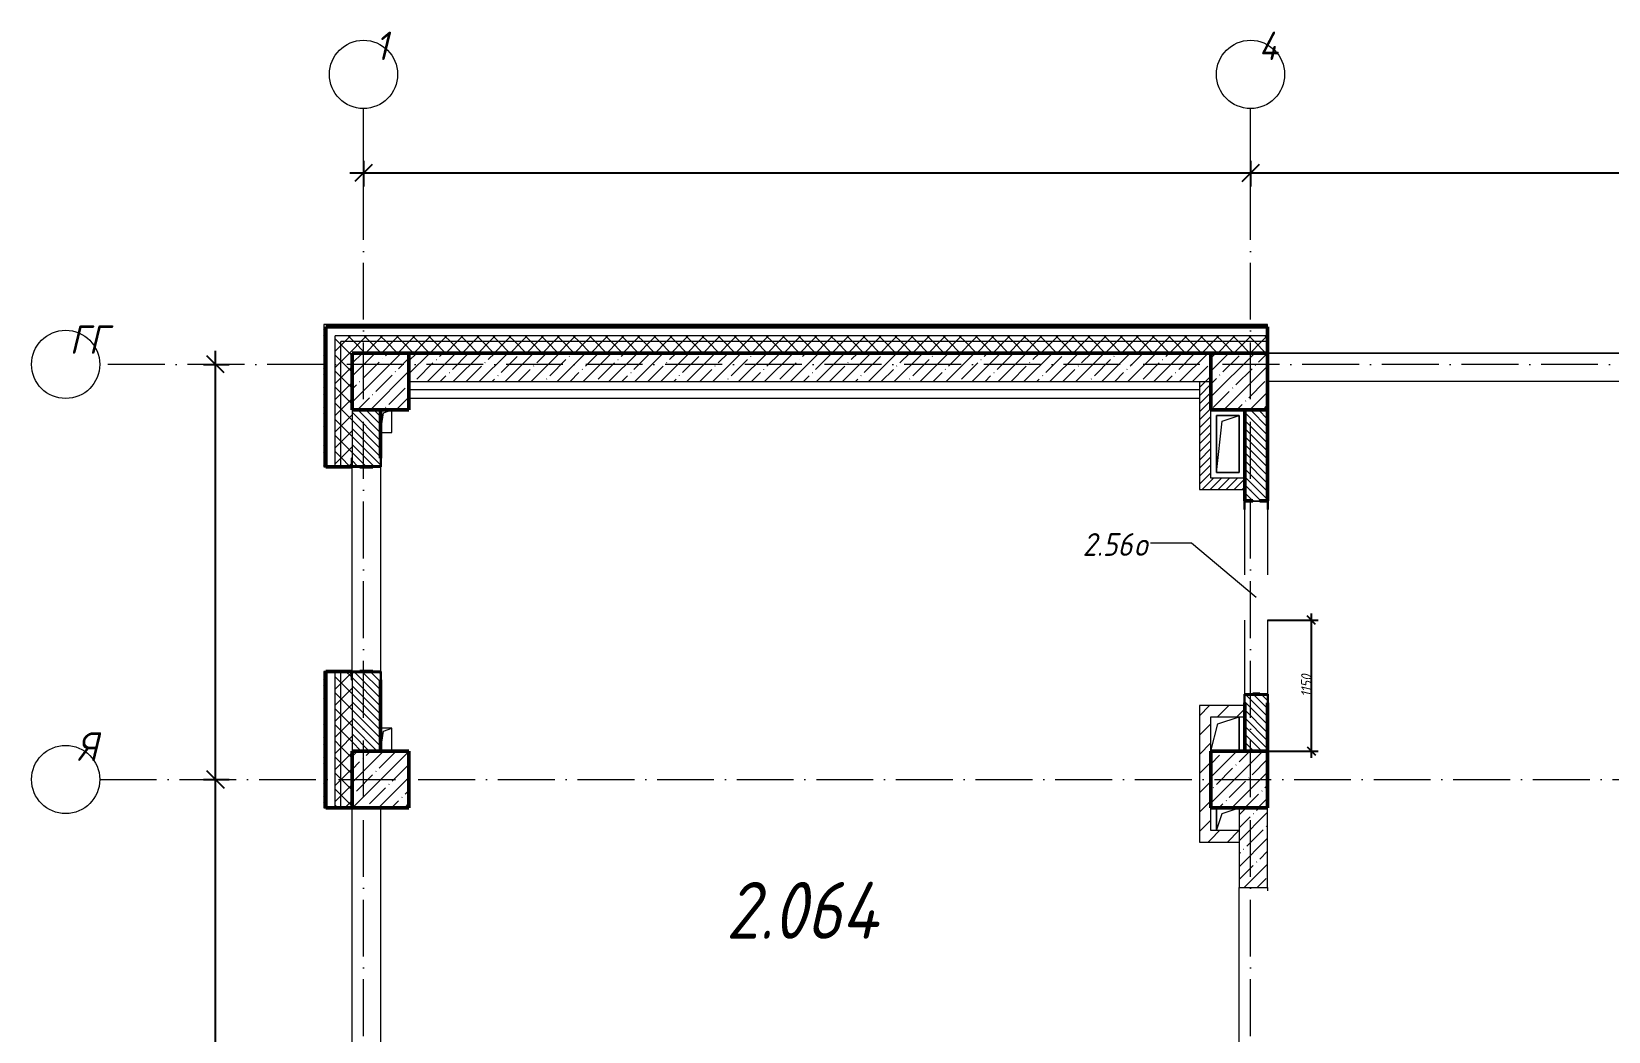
# Model space of a CAD drawing. Header units: millimetres. Extents: x -401725 to 250493, y 305116 to 802890.
# Drawn here: x -20928 to -7062, y 352308 to 361101 of the extents above; entities that cross this region are included whole.
import ezdxf

# ---------------------------------------------------------------- set-up
doc = ezdxf.new("R2010")
doc.units = ezdxf.units.MM
doc.linetypes.add('50_200_ШТРИХ_1Т_ш5_п1_п1_', pattern=[700, 500, -100, 0, -100])
for name, color, linetype, lineweight in [('A-____-____-DIMS', 7, 'Continuous', 9), ('A-DETL-____-OTLN-4', 7, 'Continuous', 18), ('A-FLOR-____-OTLN', 7, 'Continuous', 9), ('A-GENM-____-MCUT', 7, 'Continuous', 25), ('A-GENM-____-OTLN', 7, 'Continuous', 9), ('A-GENM-____-OTLN-1', 7, 'Continuous', 25), ('A-GLAZ-____-IDEN', 7, 'Continuous', 9), ('A-WALL-____-MCUT-1', 7, 'Continuous', 9), ('A-WALL-____-MCUT-2', 7, 'Continuous', 50), ('A-WALL-____-MCUT-3', 7, 'Continuous', 9), ('A-WALL-____-OTLN', 7, 'Continuous', 9), ('A-WALL-____-PATT-1', 7, 'Continuous', 9), ('A-WALL-FNSH-MCUT-1', 7, 'Continuous', 9), ('I-WALL-____-OTLN', 7, 'Continuous', 9), ('S-COLS-____-MCUT', 7, 'Continuous', 50), ('S-COLS-____-OTLN', 7, 'Continuous', 9), ('S-GRID-____-IDEN', 7, 'Continuous', 9), ('S-GRID-____-OTLN-1', 7, '50_200_ШТРИХ_1Т_ш5_п1_п1_', 9), ('Марки помещений', 7, 'Continuous', 9)]:
    doc.layers.add(name, color=color, linetype=linetype, lineweight=lineweight)
doc.styles.add('ISOCPEUR_I', font='isocpeui.ttf', dxfattribs={"width": 0.9, "height": 2.5})
doc.styles.add('ISOCPEUR_I_3', font='isocpeui.ttf', dxfattribs={"width": 0.85, "height": 2.2})
doc.styles.add('ISOCPEUR_I_7', font='isocpeui.ttf', dxfattribs={"width": 0.9, "height": 90})
doc.styles.add('ISOCPEUR_I_9', font='isocpeui.ttf', dxfattribs={"width": 0.9, "height": 250})
doc.dimstyles.new('ISO-1_8_0_9К_СРЕДНИЙ_Кладочные_2', dxfattribs={"dimscale": 304.8, "dimtxt": 89.638306, "dimasz": 0.246063, "dimexe": 0.19685, "dimexo": 0, "dimgap": 0, "dimtad": 1, "dimdec": 3, "dimrnd": 0.001, "dimdsep": 46, "dimtxsty": 'ISOCPEUR_I_7', "dimblk1": 'OBLIQUE', "dimblk2": 'OBLIQUE', "dimsah": 1, "dimcen": 0.09, "dimdle": 0.19685, "dimazin": 0, "dimtfac": 1, "dimtdec": 4, "dimtix": 1, "dimtmove": 1, "dimatfit": 3, "dimfxl": 1, "dimtvp": 1, "dimtolj": 1, "dimtzin": 0, "dimarcsym": 2})
doc.dimstyles.new('ISO-2_5_0_9К_БОЛЬШОЙ_ОСИ', dxfattribs={"dimscale": 304.8, "dimtxt": 248.995294, "dimasz": 0.492126, "dimexe": 0.393701, "dimexo": 0, "dimgap": 0, "dimtad": 1, "dimdec": 0, "dimzin": 0, "dimdsep": 46, "dimtxsty": 'ISOCPEUR_I', "dimblk1": 'OBLIQUE', "dimblk2": 'OBLIQUE', "dimsah": 1, "dimcen": 0.09, "dimdle": 0.393701, "dimazin": 0, "dimtfac": 1, "dimtdec": 4, "dimtix": 1, "dimtmove": 0, "dimatfit": 3, "dimfxl": 1, "dimtvp": 1, "dimtolj": 1, "dimtzin": 0, "dimarcsym": 2})
pattern_1 = [(45, (-15659.08, 310542.9), (-70.71068, 70.71068), []), (135, (-15659.08, 310542.9), (-70.71068, -70.71068), [])]
pattern_2 = [(45, (-15659.08, 310542.9), (-35.35534, 35.35534), [])]
pattern_3 = [(45, (-15659.08, 310542.9), (-114.04925, 114.04925), []), (45, (-15545.03, 310542.9), (-114.04925, 114.04925), [201.612, -40.322, 3.353, -36.97])]
pattern_4 = [(135, (-15659.08, 310542.9), (-35.35534, -35.35534), [])]
pattern_5 = [(45, (-15659.08, 310542.9), (-84.8528, 84.8528), [])]
pattern_6 = [(45, (-15659.08, 310542.9), (-85.53659, 85.53659), []), (45, (-15602.06, 310542.9), (-85.53659, 85.53659), [])]

# ---------------------------------------------------------------- blocks, each defined once
blk = doc.blocks.new('BSC_Колонна _Прямоугольная - 500х500-V40-АР1_План отверстий 2 этажа в осях 1-64_А-ГГ')
at = {"layer": 'S-COLS-____-OTLN'}
h = blk.add_hatch(dxfattribs=at)
h.set_pattern_fill('FP_69', color=256, style=0, pattern_type=2)
h.set_pattern_definition([(45, (2200, -47481.04), (-114.04925, 114.04925), []), (45, (2314.05, -47481.04), (-114.04925, 114.04925), [201.613, -40.323, 3.353, -36.97])])
h.paths.add_polyline_path([(-250, -250), (250, -250), (250, 250), (-250, 250)], flags=0)
at = {"layer": 'S-COLS-____-MCUT'}
for p, q in [((250, 250), (-250, 250)), ((-250, 250), (-250, -250)), ((250, -250), (250, 250)), ((-250, -250), (250, -250))]:
    blk.add_line(p, q, dxfattribs=at)
blk = doc.blocks.new('BSC_Колонна _Прямоугольная - 500х500-V41-АР1_План отверстий 2 этажа в осях 1-64_А-ГГ')
at = {"layer": 'S-COLS-____-OTLN'}
h = blk.add_hatch(dxfattribs=at)
h.set_pattern_fill('FP_70', color=256, style=0, pattern_type=2)
h.set_pattern_definition([(45, (-5350, -47481.04), (-114.04925, 114.04925), []), (45, (-5235.95, -47481.04), (-114.04925, 114.04925), [201.613, -40.323, 3.353, -36.97])])
h.paths.add_polyline_path([(-250, -250), (250, -250), (250, 250), (-250, 250)], flags=0)
at = {"layer": 'S-COLS-____-MCUT'}
for p, q in [((250, 250), (-250, 250)), ((-250, 250), (-250, -250)), ((250, -250), (250, 250)), ((-250, -250), (250, -250))]:
    blk.add_line(p, q, dxfattribs=at)
blk = doc.blocks.new('BSC_Колонна _Прямоугольная - 500х500-V50-АР1_План отверстий 2 этажа в осях 1-64_А-ГГ')
at = {"layer": 'S-COLS-____-OTLN'}
h = blk.add_hatch(dxfattribs=at)
h.set_pattern_fill('FP_79', color=256, style=0, pattern_type=2)
h.set_pattern_definition([(45, (2200, -43981.04), (-114.04925, 114.04925), []), (45, (2314.05, -43981.04), (-114.04925, 114.04925), [201.613, -40.323, 3.353, -36.97])])
h.paths.add_polyline_path([(-250, -250), (250, -250), (250, 250), (-250, 250), (-250, -245)], flags=0)
at = {"layer": 'S-COLS-____-MCUT'}
for p, q in [((250, 250), (-250, 250)), ((-250, 250), (-250, -250)), ((250, -250), (250, 250)), ((-250, -250), (250, -250))]:
    blk.add_line(p, q, dxfattribs=at)
blk = doc.blocks.new('BSC_Колонна _Прямоугольная - 500х500-V51-АР1_План отверстий 2 этажа в осях 1-64_А-ГГ')
at = {"layer": 'S-COLS-____-OTLN'}
h = blk.add_hatch(dxfattribs=at)
h.set_pattern_fill('FP_80', color=256, style=0, pattern_type=2)
h.set_pattern_definition([(45, (-5350, -43981.04), (-114.04925, 114.04925), []), (45, (-5235.95, -43981.04), (-114.04925, 114.04925), [201.613, -40.323, 3.353, -36.97])])
h.paths.add_polyline_path([(-250, -250), (250, -250), (250, 250), (-250, 250)], flags=0)
at = {"layer": 'S-COLS-____-MCUT'}
for p, q in [((250, 250), (-250, 250)), ((-250, 250), (-250, -250)), ((250, -250), (250, 250)), ((-250, -250), (250, -250))]:
    blk.add_line(p, q, dxfattribs=at)
blk = doc.blocks.new('Фахверк_СКБ_Уголок - 250_2700-27497298-АР1_План отверстий 2 этажа в осях 1-64_А-ГГ')
at = {"layer": 'A-GENM-____-MCUT'}
for p, q in [((200, 181), (125, 181)), ((125, 181), (125, 106)), ((131, 106), (131, 175)), ((131, 175), (200, 175)), ((200, 175), (200, 181)), ((125, 106), (131, 106)), ((131, -6), (125, -6)), ((125, -6), (125, -81)), ((125, -81), (200, -81)), ((131, -75), (131, -6)), ((200, -75), (131, -75)), ((200, -81), (200, -75))]:
    blk.add_line(p, q, dxfattribs=at)
blk = doc.blocks.new('АР_Перемычка - АР_Перемычка-28448550-АР1_План отверстий 2 этажа в осях 1-64_А-ГГ')
at = {"layer": 'A-GENM-____-OTLN'}
blk.add_line((-350, -100), (-342, -100), dxfattribs=at)
blk = doc.blocks.new('154_Стойка_СКБ_Уголок - СМ-2480_200-28447058-АР1_План отверстий 2 этажа в осях 1-64_А-ГГ')
at = {"layer": 'A-GENM-____-MCUT'}
for p, q in [((125, 156), (125, 81)), ((200, 156), (125, 156)), ((131, 81), (131, 150)), ((131, 150), (200, 150)), ((200, 150), (200, 156)), ((125, 81), (131, 81)), ((131, 19), (125, 19)), ((125, 19), (125, -56)), ((131, -50), (131, 19)), ((125, -56), (200, -56)), ((200, -50), (131, -50)), ((200, -56), (200, -50))]:
    blk.add_line(p, q, dxfattribs=at)
blk = doc.blocks.new('Стойка_Влож_Полоса боковая - Полоса-28346330-АР1_План отверстий 2 этажа в осях 1-64_А-ГГ')
at = {"layer": 'A-GENM-____-OTLN'}
for p, q in [((-5, -31), (-5, 31)), ((0, 31), (0, -31))]:
    blk.add_line(p, q, dxfattribs=at)
blk = doc.blocks.new('Стойка_Влож_Уголок - Уголок-28346305-АР1_План отверстий 2 этажа в осях 1-64_А-ГГ')
at = {"layer": 'A-GENM-____-MCUT'}
for p, q in [((75, 75), (0, 75)), ((0, 0), (6, 0)), ((6, 69), (75, 69)), ((6, 0), (6, 69)), ((75, 69), (75, 75))]:
    blk.add_line(p, q, dxfattribs=at)
blk = doc.blocks.new('Стойка_Влож_Уголок - Уголок-28346304-АР1_План отверстий 2 этажа в осях 1-64_А-ГГ')
at = {"layer": 'A-GENM-____-MCUT'}
for p, q in [((6, 0), (0, 0)), ((6, -69), (6, 0)), ((0, -75), (75, -75)), ((75, -69), (6, -69)), ((75, -75), (75, -69))]:
    blk.add_line(p, q, dxfattribs=at)
blk = doc.blocks.new('Фахверк_СКБ_Уголок - 200_3960-28268576-АР1_План отверстий 2 этажа в осях 1-64_А-ГГ')
at = {"layer": 'A-GENM-____-MCUT'}
for p, q in [((200, 156), (125, 156)), ((125, 156), (125, 81)), ((131, 81), (131, 150)), ((131, 150), (200, 150)), ((200, 150), (200, 156)), ((125, 81), (131, 81)), ((131, 19), (125, 19)), ((125, 19), (125, -56)), ((131, -50), (131, 19)), ((125, -56), (200, -56)), ((200, -50), (131, -50)), ((200, -56), (200, -50))]:
    blk.add_line(p, q, dxfattribs=at)
blk = doc.blocks.new('AR_Отверстие прямоугольное _в плите_ - AR_Отверстие прямоугольное _в плите_-V154-АР1_План отверстий 2 этажа в осях 1-64_А-ГГ')
at = {"layer": 'A-GENM-____-OTLN'}
for p, q in [((100, 250), (-100, 250)), ((-100, 250), (-100, -250)), ((-100, -250), (-50, 200)), ((-50, 200), (100, 250)), ((100, -250), (100, 250)), ((-100, -250), (100, -250))]:
    blk.add_line(p, q, dxfattribs=at)
blk = doc.blocks.new('AR_Отверстие прямоугольное _в плите_ - AR_Отверстие прямоугольное _в плите_-30510733-АР1_План отверстий 2 этажа в осях 1-64_А-ГГ')
at = {"layer": 'A-GENM-____-OTLN'}
for p, q in [((-50, -100), (-25, 75)), ((-25, 75), (50, 100)), ((50, -100), (50, 100)), ((-50, -100), (50, -100))]:
    blk.add_line(p, q, dxfattribs=at)
blk = doc.blocks.new('AR_Отверстие прямоугольное _в плите_ - AR_Отверстие прямоугольное _в плите_-V158-АР1_План отверстий 2 этажа в осях 1-64_А-ГГ')
at = {"layer": 'A-GENM-____-OTLN'}
for p, q in [((50, 100), (-50, 100)), ((-50, -100), (-25, 75)), ((-25, 75), (50, 100)), ((50, -100), (50, 100))]:
    blk.add_line(p, q, dxfattribs=at)
blk = doc.blocks.new('AR_Отверстие прямоугольное _в плите_ - AR_Отверстие прямоугольное _в плите_-V187-АР1_План отверстий 2 этажа в осях 1-64_А-ГГ')
at = {"layer": 'A-GENM-____-OTLN'}
for p, q in [((-100, 100), (-100, -100)), ((-100, -100), (-50, 50)), ((-50, 50), (100, 100))]:
    blk.add_line(p, q, dxfattribs=at)
blk = doc.blocks.new('AR_Отверстие прямоугольное _в плите_ - AR_Отверстие прямоугольное _в плите_-30552590-АР1_План отверстий 2 этажа в осях 1-64_А-ГГ')
at = {"layer": 'A-GENM-____-OTLN'}
for p, q in [((-63, 88), (125, 150)), ((125, -150), (125, 150)), ((-125, -150), (-63, 88))]:
    blk.add_line(p, q, dxfattribs=at)
blk = doc.blocks.new('Ось сетки - Круг_Ø6_00__ISO-2_5_0_9K_-25732049-АР1_План отверстий 2 этажа в осях 1-64_А-ГГ')
at = {"layer": 'S-GRID-____-IDEN'}
blk.add_circle((0, 0), 3, dxfattribs=at)
blk = doc.blocks.new('_Oblique')
at = {"color": 0, "linetype": 'ByBlock', "lineweight": -2}
blk.add_line((-0.5, -0.5), (0.5, 0.5), dxfattribs=at)
blk = doc.blocks.new('*D9305')
at = {"layer": 'A-____-____-DIMS', "color": 0, "lineweight": -2, "transparency": 16777216}
for p, q in [((-19310, 348904), (-19310, 354644)), ((-19417, 354524), (-19190, 354524)), ((-19417, 349024), (-19190, 349024))]:
    blk.add_line(p, q, dxfattribs=at)
at = {"layer": 'Defpoints', "color": 0, "transparency": 16777216}
for p in [(-19417, 354524), (-19310, 354524), (-19417, 349024)]:
    blk.add_point(p, dxfattribs=at)
at = {"layer": 'A-____-____-DIMS', "color": 0, "lineweight": -2, "transparency": 16777216, "xscale": 150, "yscale": 150, "zscale": 150}
for p, rotation in [((-19310, 354524), 90), ((-19310, 349024), 270)]:
    blk.add_blockref('_Oblique', p, dxfattribs=dict(at, rotation=rotation))
at = {"layer": 'A-____-____-DIMS', "color": 0, "transparency": 16777216, "insert": (-19312, 351774), "char_height": 2.5, "width": 758.48, "attachment_point": 5, "rotation": 90, "style": 'ISOCPEUR_I'}
blk.add_mtext('\\A1;5500', dxfattribs=at)
blk = doc.blocks.new('*D9306')
at = {"layer": 'A-____-____-DIMS', "color": 0, "lineweight": -2, "transparency": 16777216}
for p, q in [((-19417, 358174), (-19190, 358174)), ((-19310, 354404), (-19310, 358294)), ((-19417, 354524), (-19190, 354524))]:
    blk.add_line(p, q, dxfattribs=at)
at = {"layer": 'Defpoints', "color": 0, "transparency": 16777216}
for p in [(-19417, 358174), (-19310, 358174), (-19417, 354524)]:
    blk.add_point(p, dxfattribs=at)
at = {"layer": 'A-____-____-DIMS', "color": 0, "lineweight": -2, "transparency": 16777216, "xscale": 150, "yscale": 150, "zscale": 150}
for p, rotation in [((-19310, 358174), 90), ((-19310, 354524), 270)]:
    blk.add_blockref('_Oblique', p, dxfattribs=dict(at, rotation=rotation))
at = {"layer": 'A-____-____-DIMS', "color": 0, "transparency": 16777216, "insert": (-19312, 356349), "char_height": 2.5, "width": 758.48, "attachment_point": 5, "rotation": 90, "style": 'ISOCPEUR_I'}
blk.add_mtext('\\A1;3650', dxfattribs=at)
blk = doc.blocks.new('*D9363')
at = {"layer": 'A-____-____-DIMS', "color": 0, "lineweight": -2, "transparency": 16777216}
for p, q in [((-18129, 359858), (-10089, 359858)), ((-18009, 359964), (-18009, 359738)), ((-10209, 359964), (-10209, 359738))]:
    blk.add_line(p, q, dxfattribs=at)
at = {"layer": 'Defpoints', "color": 0, "transparency": 16777216}
for p in [(-18009, 359964), (-10209, 359964), (-10209, 359858)]:
    blk.add_point(p, dxfattribs=at)
at = {"layer": 'A-____-____-DIMS', "color": 0, "lineweight": -2, "transparency": 16777216, "xscale": 150, "yscale": 150, "zscale": 150, "rotation": 180}
blk.add_blockref('_Oblique', (-18009, 359858), dxfattribs=at)
at = {"layer": 'A-____-____-DIMS', "color": 0, "lineweight": -2, "transparency": 16777216, "xscale": 150, "yscale": 150, "zscale": 150}
blk.add_blockref('_Oblique', (-10209, 359858), dxfattribs=at)
at = {"layer": 'A-____-____-DIMS', "color": 0, "transparency": 16777216, "insert": (-14109, 359859), "char_height": 2.5, "width": 758.48, "attachment_point": 5, "style": 'ISOCPEUR_I'}
blk.add_mtext('\\A1;7800', dxfattribs=at)
blk = doc.blocks.new('*D9364')
at = {"layer": 'A-____-____-DIMS', "color": 0, "lineweight": -2, "transparency": 16777216}
for p, q in [((-10329, 359858), (-5689, 359858)), ((-10209, 359964), (-10209, 359738)), ((-5809, 359964), (-5809, 359738))]:
    blk.add_line(p, q, dxfattribs=at)
at = {"layer": 'Defpoints', "color": 0, "transparency": 16777216}
for p in [(-10209, 359964), (-5809, 359964), (-5809, 359858)]:
    blk.add_point(p, dxfattribs=at)
at = {"layer": 'A-____-____-DIMS', "color": 0, "lineweight": -2, "transparency": 16777216, "xscale": 150, "yscale": 150, "zscale": 150, "rotation": 180}
blk.add_blockref('_Oblique', (-10209, 359858), dxfattribs=at)
at = {"layer": 'A-____-____-DIMS', "color": 0, "lineweight": -2, "transparency": 16777216, "xscale": 150, "yscale": 150, "zscale": 150}
blk.add_blockref('_Oblique', (-5809, 359858), dxfattribs=at)
at = {"layer": 'A-____-____-DIMS', "color": 0, "transparency": 16777216, "insert": (-8009, 359859), "char_height": 2.5, "width": 804.45, "attachment_point": 5, "style": 'ISOCPEUR_I'}
blk.add_mtext('\\A1;4400', dxfattribs=at)
blk = doc.blocks.new('*D9258')
at = {"layer": 'A-____-____-DIMS', "color": 0, "lineweight": -2, "transparency": 16777216}
for p, q in [((-9674, 354714), (-9674, 355984)), ((-10059, 355924), (-9614, 355924)), ((-10059, 354774), (-9614, 354774))]:
    blk.add_line(p, q, dxfattribs=at)
at = {"layer": 'Defpoints', "color": 0, "transparency": 16777216}
for p in [(-10059, 355924), (-9674, 355924), (-10059, 354774)]:
    blk.add_point(p, dxfattribs=at)
at = {"layer": 'A-____-____-DIMS', "color": 0, "lineweight": -2, "transparency": 16777216, "xscale": 75, "yscale": 75, "zscale": 75}
for p, rotation in [((-9674, 355924), 90), ((-9674, 354774), 270)]:
    blk.add_blockref('_Oblique', p, dxfattribs=dict(at, rotation=rotation))
at = {"layer": 'A-____-____-DIMS', "color": 0, "transparency": 16777216, "insert": (-9719, 355349), "char_height": 90, "width": 463.36, "attachment_point": 5, "rotation": 90, "style": 'ISOCPEUR_I_7'}
blk.add_mtext('\\A1;1150', dxfattribs=at)

msp = doc.modelspace()

# ---------------------------------------------------------------- hatches: boundary and pattern name
at = {"layer": 'A-WALL-____-PATT-1'}
h = msp.add_hatch(dxfattribs=at)
h.set_pattern_fill('FP_3', color=256, style=0, pattern_type=2)
h.set_pattern_definition(pattern_6)
h.paths.add_polyline_path([(-18339.0813, 342603.9433), (-18339.0813, 343623.9433), (-18359.0813, 343623.9433), (-18359.0813, 342603.9433)], flags=0)
h.paths.add_polyline_path([(-18359.0813, 345423.9433), (-18339.0813, 345423.9433), (-18339.0813, 346548.9433), (-18359.0813, 346548.9433), (-18359.0813, 345678.5697)], flags=0)
h.paths.add_polyline_path([(-18339.0813, 348348.9433), (-18339.0813, 349473.9433), (-18359.0813, 349473.9433), (-18359.0813, 348348.9433)], flags=0)
h.paths.add_polyline_path([(-18339.0813, 354273.9433), (-18339.0813, 355473.9433), (-18359.0813, 355473.9433), (-18359.0813, 354273.9433)], flags=0)
h.paths.add_polyline_path([(-18359.0813, 357273.9433), (-18339.0813, 357273.9433), (-18339.0813, 358523.9433), (-18359.0813, 358523.9433), (-18359.0813, 357718.4856)], flags=0)
h = msp.add_hatch(dxfattribs=at)
h.set_pattern_fill('FP_3', color=256, style=0, pattern_type=2)
h.set_pattern_definition(pattern_6)
h.paths.add_polyline_path([(8120.9187, 358503.9433), (8120.9187, 358523.9433), (-59.0813, 358523.9433), (-59.0813, 358503.9433), (5536.8006, 358503.9433)], flags=0)
h.paths.add_polyline_path([(-1059.0813, 358503.9433), (-1059.0813, 358523.9433), (-2259.0813, 358523.9433), (-2259.0813, 358503.9433), (-1533.0566, 358503.9433)], flags=0)
h.paths.add_polyline_path([(-10059.0813, 358503.9433), (-10059.0813, 358523.9433), (-18339.0813, 358523.9433), (-18339.0813, 358503.9433), (-10370.378, 358503.9433)], flags=0)
h = msp.add_hatch(dxfattribs=at)
h.set_pattern_fill('FP_1', color=256, style=0, pattern_type=2)
h.set_pattern_definition(pattern_1)
h.paths.add_polyline_path([(-18209.0813, 342773.9433), (-18209.0813, 343623.9433), (-18259.0813, 343623.9433), (-18259.0813, 342773.9433)], flags=0)
h.paths.add_polyline_path([(-18209.0813, 345423.9433), (-18209.0813, 346548.9433), (-18259.0813, 346548.9433), (-18259.0813, 345423.9433)], flags=0)
h.paths.add_polyline_path([(-18209.0813, 348348.9433), (-18209.0813, 349473.9433), (-18259.0813, 349473.9433), (-18259.0813, 348348.9433)], flags=0)
h.paths.add_polyline_path([(-18209.0813, 354273.9433), (-18209.0813, 355473.9433), (-18259.0813, 355473.9433), (-18259.0813, 354273.9433)], flags=0)
h.paths.add_polyline_path([(-18209.0813, 357273.9433), (-18209.0813, 358423.9433), (-18259.0813, 358423.9433), (-18259.0813, 357273.9433)], flags=0)
h = msp.add_hatch(dxfattribs=at)
h.set_pattern_fill('FP_1', color=256, style=0, pattern_type=2)
h.set_pattern_definition(pattern_1)
h.paths.add_polyline_path([(7990.9187, 358373.9433), (8040.9187, 358373.9433), (8040.9187, 358423.9433), (-59.0813, 358423.9433), (-59.0813, 358373.9433), (5536.8006, 358373.9433)], flags=0)
h.paths.add_polyline_path([(-1059.0813, 358373.9433), (-1059.0813, 358423.9433), (-2259.0813, 358423.9433), (-2259.0813, 358373.9433), (-1533.0566, 358373.9433)], flags=0)
h.paths.add_polyline_path([(-10370.378, 358373.9433), (-10059.0813, 358373.9433), (-10059.0813, 358423.9433), (-18209.0813, 358423.9433), (-18209.0813, 358373.9433), (-12137.8423, 358373.9433)], flags=0)
h = msp.add_hatch(dxfattribs=at)
h.set_pattern_fill('FP_1', color=256, style=0, pattern_type=2)
h.set_pattern_definition(pattern_1)
h.paths.add_polyline_path([(-18109.0813, 342773.9433), (-18109.0813, 343548.9433), (-18115.0813, 343548.9433), (-18115.0813, 343623.9433), (-18209.0813, 343623.9433), (-18209.0813, 342773.9433)], flags=0)
h.paths.add_polyline_path([(-18209.0813, 345423.9433), (-18115.0813, 345423.9433), (-18115.0813, 345498.9433), (-18109.0813, 345498.9433), (-18109.0813, 346473.9433), (-18115.0813, 346473.9433), (-18115.0813, 346548.9433), (-18209.0813, 346548.9433), (-18209.0813, 345678.5697)], flags=0)
h.paths.add_polyline_path([(-18209.0813, 348348.9433), (-18115.0813, 348348.9433), (-18115.0813, 348423.9433), (-18109.0813, 348423.9433), (-18109.0813, 349398.9433), (-18115.0813, 349398.9433), (-18115.0813, 349473.9433), (-18209.0813, 349473.9433), (-18209.0813, 348354.9433)], flags=0)
h.paths.add_polyline_path([(-18109.0813, 354273.9433), (-18109.0813, 355398.9433), (-18115.0813, 355398.9433), (-18115.0813, 355473.9433), (-18209.0813, 355473.9433), (-18209.0813, 354273.9433)], flags=0)
h.paths.add_polyline_path([(-18209.0813, 357273.9433), (-18115.0813, 357273.9433), (-18115.0813, 357348.9433), (-18109.0813, 357348.9433), (-18109.0813, 358373.9433), (-18209.0813, 358373.9433), (-18209.0813, 357718.4856)], flags=0)
h = msp.add_hatch(dxfattribs=at)
h.set_pattern_fill('FP_1', color=256, style=0, pattern_type=2)
h.set_pattern_definition(pattern_1)
h.paths.add_polyline_path([(7890.9187, 358273.9433), (7990.9187, 358273.9433), (7990.9187, 358373.9433), (-59.0813, 358373.9433), (-59.0813, 358273.9433), (5536.8006, 358273.9433)], flags=0)
h.paths.add_polyline_path([(-1059.0813, 358273.9433), (-1059.0813, 358373.9433), (-2259.0813, 358373.9433), (-2259.0813, 358279.9433), (-2184.0813, 358279.9433), (-2184.0813, 358273.9433), (-1533.0566, 358273.9433)], flags=0)
h.paths.add_polyline_path([(-10059.0813, 358273.9433), (-10059.0813, 358373.9433), (-18109.0813, 358373.9433), (-18109.0813, 358273.9433), (-10370.378, 358273.9433)], flags=0)
h = msp.add_hatch(dxfattribs=at)
h.set_pattern_fill('FP_25', color=256, style=0, pattern_type=2)
h.set_pattern_definition(pattern_3)
h.paths.add_polyline_path([(-10559.0813, 358023.9433), (-10559.0813, 358273.9433), (-17609.0813, 358273.9433), (-17609.0813, 358023.9433), (-12137.8423, 358023.9433)], flags=0)
h = msp.add_hatch(dxfattribs=at)
h.set_pattern_fill('FP_5', color=256, style=0, pattern_type=2)
h.set_pattern_definition(pattern_2)
h.paths.add_polyline_path([(-10559.0813, 357073.9433), (-10559.0813, 358023.9433), (-10659.0813, 358023.9433), (-10659.0813, 357073.9433)], flags=0)
h = msp.add_hatch(dxfattribs=at)
h.set_pattern_fill('FP_6', color=256, style=0, pattern_type=2)
h.set_pattern_definition(pattern_4)
h.paths.add_polyline_path([(-17859.0813, 354773.9433), (-17859.0813, 355467.9433), (-17928.0813, 355467.9433), (-17928.0813, 355473.9433), (-18040.0813, 355473.9433), (-18040.0813, 355467.9433), (-18109.0813, 355467.9433), (-18109.0813, 354773.9433)], flags=0)
h.paths.add_polyline_path([(-17928.0813, 357273.9433), (-17928.0813, 357279.9433), (-17859.0813, 357279.9433), (-17859.0813, 357773.9433), (-18109.0813, 357773.9433), (-18109.0813, 357279.9433), (-18040.0813, 357279.9433), (-18040.0813, 357273.9433)], flags=0)
h = msp.add_hatch(dxfattribs=at)
h.set_pattern_fill('FP_6', color=256, style=0, pattern_type=2)
h.set_pattern_definition(pattern_4)
h.paths.add_polyline_path([(-10190.0813, 354773.9433), (-10059.0813, 354773.9433), (-10059.0813, 355267.9433), (-10128.0813, 355267.9433), (-10128.0813, 355273.9433), (-10190.0813, 355273.9433), (-10190.0813, 355267.9433), (-10259.0813, 355267.9433), (-10259.0813, 354773.9433)], flags=0)
h.paths.add_polyline_path([(-10190.0813, 356973.9433), (-10059.0813, 356973.9433), (-10059.0813, 357773.9433), (-10259.0813, 357773.9433), (-10259.0813, 356973.9433), (-10219.0813, 356973.9433)], flags=0)
h = msp.add_hatch(dxfattribs=at)
h.set_pattern_fill('FP_5', color=256, style=0, pattern_type=2)
h.set_pattern_definition(pattern_2)
h.paths.add_polyline_path([(-10559.0813, 357073.9433), (-10259.0813, 357073.9433), (-10259.0813, 357173.9433), (-10559.0813, 357173.9433)], flags=0)
h = msp.add_hatch(dxfattribs=at)
h.set_pattern_fill('FP_4', color=256, style=0, pattern_type=2)
h.set_pattern_definition(pattern_5)
h.paths.add_polyline_path([(-10659.0813, 353973.9433), (-10559.0813, 353973.9433), (-10559.0813, 355173.9433), (-10659.0813, 355173.9433), (-10659.0813, 354273.9433)], flags=0)
h = msp.add_hatch(dxfattribs=at)
h.set_pattern_fill('FP_4', color=256, style=0, pattern_type=2)
h.set_pattern_definition(pattern_5)
h.paths.add_polyline_path([(-10259.0813, 355073.9433), (-10259.0813, 355173.9433), (-10559.0813, 355173.9433), (-10559.0813, 355073.9433)], flags=0)
h = msp.add_hatch(dxfattribs=at)
h.set_pattern_fill('FP_25', color=256, style=0, pattern_type=2)
h.set_pattern_definition(pattern_3)
h.paths.add_polyline_path([(-10059.0813, 349273.9433), (-10059.0813, 351773.9433), (-10309.0813, 351773.9433), (-10309.0813, 349273.9433)], flags=0)
h.paths.add_polyline_path([(-10309.0813, 353573.9433), (-10059.0813, 353573.9433), (-10059.0813, 354273.9433), (-10309.0813, 354273.9433)], flags=0)
h = msp.add_hatch(dxfattribs=at)
h.set_pattern_fill('FP_4', color=256, style=0, pattern_type=2)
h.set_pattern_definition(pattern_5)
h.paths.add_polyline_path([(-10309.0813, 353973.9433), (-10309.0813, 354073.9433), (-10559.0813, 354073.9433), (-10559.0813, 353973.9433)], flags=0)

# ---------------------------------------------------------------- linework, layer by layer
at = {"layer": 'A-DETL-____-OTLN-4'}
for p, q in [((-10659.0813, 357948.9433), (-17609.0813, 357948.9433)), ((-10659.0813, 357873.9433), (-17609.0813, 357873.9433))]:
    msp.add_line(p, q, dxfattribs=at)
at = {"layer": 'A-FLOR-____-OTLN'}
for p, q in [((-10509.0813, 357723.9433), (-10309.0813, 357723.9433)), ((-10509.0813, 357223.9433), (-10509.0813, 357723.9433)), ((-10309.0813, 357723.9433), (-10309.0813, 357223.9433)), ((-10309.0813, 357223.9433), (-10509.0813, 357223.9433)), ((-10309.0813, 355073.9433), (-10309.0813, 354773.9433)), ((-10509.0813, 354073.9433), (-10509.0813, 354273.9433))]:
    msp.add_line(p, q, dxfattribs=at)
at = {"layer": 'A-GLAZ-____-IDEN'}
for p, q in [((-10728.8251, 356602.805), (-11090.0556, 356602.805)), ((-10159.0813, 356123.9433), (-10728.8251, 356602.805))]:
    msp.add_line(p, q, dxfattribs=at)
at = {"layer": 'A-WALL-____-MCUT-1'}
for p, q in [((-10559.0813, 358273.9433), (-17609.0813, 358273.9433)), ((-17609.0813, 358023.9433), (-10559.0813, 358023.9433)), ((-10309.0813, 354273.9433), (-10309.0813, 353573.9433)), ((-10059.0813, 353573.9433), (-10059.0813, 354273.9433)), ((-10309.0813, 353573.9433), (-10059.0813, 353573.9433))]:
    msp.add_line(p, q, dxfattribs=at)
at = {"layer": 'A-WALL-____-MCUT-2'}
for p, q in [((-10059.0813, 358503.9433), (-18339.0813, 358503.9433)), ((-18339.0813, 358503.9433), (-18339.0813, 357273.9433)), ((-10059.0813, 358273.9433), (-10059.0813, 358503.9433)), ((-17609.0813, 358273.9433), (-10559.0813, 358273.9433)), ((-17859.0813, 357348.9433), (-17859.0813, 357773.9433)), ((-10259.0813, 357773.9433), (-10259.0813, 356973.9433)), ((-10059.0813, 356973.9433), (-10059.0813, 357773.9433)), ((-18339.0813, 357273.9433), (-18115.0813, 357273.9433)), ((-18040.0813, 357273.9433), (-17928.0813, 357273.9433)), ((-18115.0813, 355473.9433), (-18339.0813, 355473.9433)), ((-18339.0813, 355473.9433), (-18339.0813, 354273.9433)), ((-17928.0813, 355473.9433), (-18040.0813, 355473.9433)), ((-17859.0813, 354773.9433), (-17859.0813, 355398.9433)), ((-10128.0813, 355273.9433), (-10190.0813, 355273.9433)), ((-10259.0813, 355198.9433), (-10259.0813, 354773.9433)), ((-10059.0813, 354773.9433), (-10059.0813, 355198.9433)), ((-18339.0813, 354273.9433), (-18109.0813, 354273.9433))]:
    msp.add_line(p, q, dxfattribs=at)
at = {"layer": 'A-WALL-____-MCUT-3'}
for p, q in [((-18259.0813, 357273.9433), (-18259.0813, 358423.9433)), ((-10059.0813, 358423.9433), (-18259.0813, 358423.9433)), ((-10059.0813, 358373.9433), (-18209.0813, 358373.9433)), ((-18209.0813, 357273.9433), (-18209.0813, 358373.9433)), ((-18109.0813, 357773.9433), (-18109.0813, 357348.9433)), ((-18259.0813, 354273.9433), (-18259.0813, 355473.9433)), ((-18209.0813, 354273.9433), (-18209.0813, 355473.9433)), ((-18109.0813, 355398.9433), (-18109.0813, 354773.9433))]:
    msp.add_line(p, q, dxfattribs=at)
at = {"layer": 'A-WALL-____-OTLN'}
for p, q in [((-6059.0813, 358273.9433), (-10059.0813, 358273.9433)), ((-10059.0813, 358273.9433), (-6059.0813, 358273.9433)), ((-6059.0813, 358023.9433), (-10059.0813, 358023.9433)), ((-18109.0813, 355473.9433), (-18109.0813, 357273.9433)), ((-17859.0813, 357273.9433), (-17859.0813, 355473.9433)), ((-18109.0813, 349473.9433), (-18109.0813, 354273.9433)), ((-17859.0813, 354273.9433), (-17859.0813, 349473.9433)), ((-10309.0813, 351773.9433), (-10309.0813, 353573.9433)), ((-10059.0813, 353573.9433), (-10059.0813, 353543.9433))]:
    msp.add_line(p, q, dxfattribs=at)
at = {"layer": 'A-WALL-FNSH-MCUT-1'}
for p, q in [((-18359.0813, 358523.9433), (-18359.0813, 357273.9433)), ((-10059.0813, 358523.9433), (-18359.0813, 358523.9433)), ((-18339.0813, 358503.9433), (-10059.0813, 358503.9433)), ((-10059.0813, 358503.9433), (-10059.0813, 358523.9433)), ((-10659.0813, 358023.9433), (-10659.0813, 357073.9433)), ((-10559.0813, 357173.9433), (-10559.0813, 357773.9433)), ((-18359.0813, 357273.9433), (-18339.0813, 357273.9433)), ((-10659.0813, 357073.9433), (-10259.0813, 357073.9433)), ((-10259.0813, 357173.9433), (-10559.0813, 357173.9433)), ((-18359.0813, 355473.9433), (-18359.0813, 354273.9433)), ((-18339.0813, 355473.9433), (-18359.0813, 355473.9433)), ((-10659.0813, 355173.9433), (-10659.0813, 353973.9433)), ((-10259.0813, 355173.9433), (-10659.0813, 355173.9433)), ((-10559.0813, 354773.9433), (-10559.0813, 355073.9433)), ((-10559.0813, 355073.9433), (-10259.0813, 355073.9433)), ((-18359.0813, 354273.9433), (-18339.0813, 354273.9433)), ((-10559.0813, 354073.9433), (-10559.0813, 354273.9433)), ((-10309.0813, 354073.9433), (-10559.0813, 354073.9433)), ((-10659.0813, 353973.9433), (-10309.0813, 353973.9433))]:
    msp.add_line(p, q, dxfattribs=at)
at = {"layer": 'I-WALL-____-OTLN'}
for p, q in [((-10259.0813, 356323.9433), (-10259.0813, 356898.9433)), ((-10059.0813, 356898.9433), (-10059.0813, 356323.9433)), ((-10259.0813, 355273.9433), (-10259.0813, 355923.9433)), ((-10059.0813, 355923.9433), (-10059.0813, 355273.9433))]:
    msp.add_line(p, q, dxfattribs=at)
at = {"layer": 'S-GRID-____-OTLN-1'}
for p, q in [((-18009.0813, 306060.2949), (-18009.0813, 360423.8609)), ((-10209.0813, 306060.2949), (-10209.0813, 360423.8609)), ((11048.6579, 358173.9433), (-20327.8515, 358173.9433)), ((-20327.8515, 354523.9433), (11048.6579, 354523.9433))]:
    msp.add_line(p, q, dxfattribs=at)

# ---------------------------------------------------------------- block references
at = {"layer": 'A-GENM-____-OTLN'}
for name, p in [('AR_Отверстие прямоугольное _в плите_ - AR_Отверстие прямоугольное _в плите_-30510733-АР1_План отверстий 2 этажа в осях 1-64_А-ГГ', (-17809.0813, 357673.9433)), ('AR_Отверстие прямоугольное _в плите_ - AR_Отверстие прямоугольное _в плите_-V154-АР1_План отверстий 2 этажа в осях 1-64_А-ГГ', (-10409.0813, 357473.9433)), ('AR_Отверстие прямоугольное _в плите_ - AR_Отверстие прямоугольное _в плите_-V158-АР1_План отверстий 2 этажа в осях 1-64_А-ГГ', (-17809.0813, 354873.9433)), ('AR_Отверстие прямоугольное _в плите_ - AR_Отверстие прямоугольное _в плите_-30552590-АР1_План отверстий 2 этажа в осях 1-64_А-ГГ', (-10434.0813, 354923.9433)), ('AR_Отверстие прямоугольное _в плите_ - AR_Отверстие прямоугольное _в плите_-V187-АР1_План отверстий 2 этажа в осях 1-64_А-ГГ', (-10409.0813, 354173.9433))]:
    msp.add_blockref(name, p, dxfattribs=at)
for name, p, rotation in [('АР_Перемычка - АР_Перемычка-28448550-АР1_План отверстий 2 этажа в осях 1-64_А-ГГ', (-10159.0813, 356973.9433), 269.9999999999999), ('Стойка_Влож_Уголок - Уголок-28346305-АР1_План отверстий 2 этажа в осях 1-64_А-ГГ', (-10190.0813, 356973.9433), 89.99999999999991), ('Стойка_Влож_Полоса боковая - Полоса-28346330-АР1_План отверстий 2 этажа в осях 1-64_А-ГГ', (-10159.0813, 356973.9433), 89.99999999999991), ('Стойка_Влож_Уголок - Уголок-28346304-АР1_План отверстий 2 этажа в осях 1-64_А-ГГ', (-10128.0813, 356973.9433), 90.00000000000027)]:
    msp.add_blockref(name, p, dxfattribs=dict(at, rotation=rotation))
at = {"layer": 'A-GENM-____-OTLN-1'}
for name, p, rotation in [('Фахверк_СКБ_Уголок - 250_2700-27497298-АР1_План отверстий 2 этажа в осях 1-64_А-ГГ', (-17934.0813, 357148.9433), 89.99999999999991), ('154_Стойка_СКБ_Уголок - СМ-2480_200-28447058-АР1_План отверстий 2 этажа в осях 1-64_А-ГГ', (-10209.0813, 357098.9433), 269.9999999999999), ('Фахверк_СКБ_Уголок - 250_2700-27497298-АР1_План отверстий 2 этажа в осях 1-64_А-ГГ', (-18034.0813, 355598.9433), 269.9999999999999), ('Фахверк_СКБ_Уголок - 200_3960-28268576-АР1_План отверстий 2 этажа в осях 1-64_А-ГГ', (-10209.0813, 355398.9433), 269.9999999999999)]:
    msp.add_blockref(name, p, dxfattribs=dict(at, rotation=rotation))
at = {"layer": 'S-COLS-____-OTLN'}
for name, p in [('BSC_Колонна _Прямоугольная - 500х500-V40-АР1_План отверстий 2 этажа в осях 1-64_А-ГГ', (-17859.0813, 358023.9433)), ('BSC_Колонна _Прямоугольная - 500х500-V41-АР1_План отверстий 2 этажа в осях 1-64_А-ГГ', (-10309.0813, 358023.9433)), ('BSC_Колонна _Прямоугольная - 500х500-V50-АР1_План отверстий 2 этажа в осях 1-64_А-ГГ', (-17859.0813, 354523.9433)), ('BSC_Колонна _Прямоугольная - 500х500-V51-АР1_План отверстий 2 этажа в осях 1-64_А-ГГ', (-10309.0813, 354523.9433))]:
    msp.add_blockref(name, p, dxfattribs=at)
at = {"layer": 'S-GRID-____-IDEN', "xscale": 99.99999999999993, "yscale": 99.99999999999993, "zscale": 99.99999999999993}
for p in [(-18009.0813, 360723.8609), (-10209.0813, 360723.8609)]:
    msp.add_blockref('Ось сетки - Круг_Ø6_00__ISO-2_5_0_9K_-25732049-АР1_План отверстий 2 этажа в осях 1-64_А-ГГ', p, dxfattribs=at)
for p, rotation in [((-20627.8515, 358173.9433), 89.9999999999998), ((-20627.8515, 354523.9433), 269.9999999999995)]:
    msp.add_blockref('Ось сетки - Круг_Ø6_00__ISO-2_5_0_9K_-25732049-АР1_План отверстий 2 этажа в осях 1-64_А-ГГ', p, dxfattribs=dict(at, rotation=rotation))

# ---------------------------------------------------------------- texts
at = {"layer": 'A-GLAZ-____-IDEN', "char_height": 200, "attachment_point": 1, "style": 'ISOCPEUR_I_9'}
for s, insert, width in [('2.56', (-11685.5101, 356690.4196), 548.35425), ('\\fISOCPEUR|b0|i1|c204|p34|;\\W.9;о', (-11233.0726, 356690.4196), 158.734125)]:
    msp.add_mtext(s, dxfattribs=dict(at, insert=insert, width=width))
at = {"layer": 'S-GRID-____-IDEN', "char_height": 250, "attachment_point": 1, "style": 'ISOCPEUR_I'}
for s, insert, width in [('\\fISOCPEUR|b0|i1|c204|p34|;\\W.9;1', (-17905.2445, 361099.8892), 144.30375), ('\\fISOCPEUR|b0|i1|c204|p34|;\\W.9;4', (-10138.0945, 361099.8892), 223.670812), ('ГГ', (-20593.2568, 358517.2728), 404.0505), ('\\fISOCPEUR|b0|i1|c204|p34|;\\W.9;Я', (-20524.1659, 354937.8294), 223.670812)]:
    msp.add_mtext(s, dxfattribs=dict(at, insert=insert, width=width))
at = {"layer": 'Марки помещений', "insert": (-14821.5081, 353623.286), "char_height": 500, "width": 817.72125, "attachment_point": 1, "style": 'ISOCPEUR_I_3'}
msp.add_mtext('2.064', dxfattribs=at)

# ---------------------------------------------------------------- dimensions: what is measured, and where the dimension line sits
at = {"layer": 'A-____-____-DIMS'}
for base, p1, p2, override, picture, middle in [((-10209.0813, 359857.6856), (-18009.0813, 359963.7516), (-10209.0813, 359963.7516), {"dimpost": '<>', "dimfxl": 7800}, '*D9363', (-14109.0813, 359858.9517)), ((-5809.0813, 359857.6856), (-10209.0813, 359963.7516), (-5809.0813, 359963.7516), {"dimpost": '<>', "dimfxl": 4400}, '*D9364', (-8009.0813, 359858.9356))]:
    dim = msp.add_linear_dim(base=base, p1=p1, p2=p2, dimstyle='ISO-2_5_0_9К_БОЛЬШОЙ_ОСИ', override=override, dxfattribs=at)
    dim.commit()
    dim.dimension.update_dxf_attribs({"geometry": picture, "text_midpoint": middle})
for base, p1, p2, dimstyle, override, picture, middle in [((-19310.4769, 358173.9433), (-19416.5429, 354523.9433), (-19416.5429, 358173.9433), 'ISO-2_5_0_9К_БОЛЬШОЙ_ОСИ', {"dimpost": '<>', "dimfxl": 3650}, '*D9306', (-19311.7269, 356348.9433)), ((-9674.4384, 355923.9433), (-10059.0813, 354773.9433), (-10059.0813, 355923.9433), 'ISO-1_8_0_9К_СРЕДНИЙ_Кладочные_2', {"dimpost": '<>', "dimfxl": 1150}, '*D9258', (-9719.4384, 355348.9433)), ((-19310.4769, 354523.9433), (-19416.5429, 349023.9433), (-19416.5429, 354523.9433), 'ISO-2_5_0_9К_БОЛЬШОЙ_ОСИ', {"dimpost": '<>', "dimfxl": 5500}, '*D9305', (-19311.7269, 351773.9433))]:
    dim = msp.add_linear_dim(base=base, p1=p1, p2=p2, angle=90, dimstyle=dimstyle, override=override, dxfattribs=at)
    dim.commit()
    dim.dimension.update_dxf_attribs({"geometry": picture, "text_midpoint": middle})

doc.saveas('drawing.dxf')
